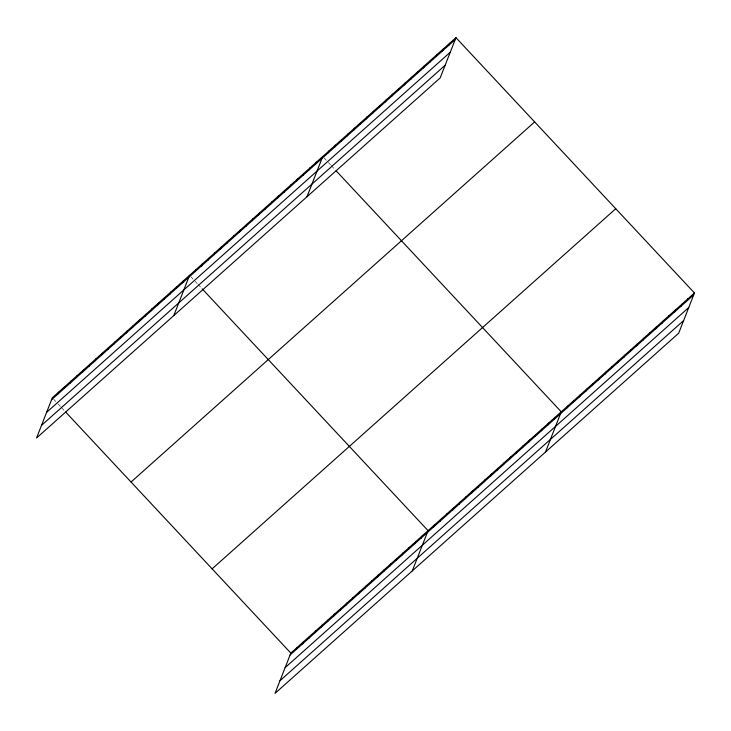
<?xml version="1.0" encoding="UTF-8"?>
<svg xmlns="http://www.w3.org/2000/svg" width="731" height="731" viewBox="0 0 731 731"><rect width="100%" height="100%" fill="white"/><g stroke="black" fill="none" stroke-linecap="round" stroke-linejoin="round"><path stroke-width="0.55" stroke-dasharray="3.65 2.74" d="M324.162 158.006L326.273 160.263M328.374 162.51L330.485 164.767M331.189 165.526L335.401 170.04M190.965 276.839L193.075 279.096M195.177 281.353L197.288 283.61M197.991 284.359L200.806 287.374M53.728 399.281L55.839 401.538M57.95 403.795L60.755 406.801M61.459 407.551L64.977 411.315"/><path stroke-width="1.1" d="M57.804 394.137L58.562 392.209M64.045 388.572L64.803 386.644M70.286 383.007L71.035 381.079M76.517 377.443L77.276 375.515M82.758 371.878L83.517 369.95M88.999 366.313L89.749 364.385M95.231 360.739L95.989 358.811M101.472 355.175L102.23 353.247M107.713 349.61L108.462 347.682M113.945 344.045L114.703 342.117M120.186 338.48L120.944 336.552M126.426 332.916L127.176 330.988M132.658 327.351L133.417 325.423M138.899 321.786L139.658 319.858M145.14 316.221L145.889 314.293M151.372 310.657L152.13 308.729M157.613 305.092L158.371 303.164M163.854 299.527L164.603 297.599M170.085 293.963L170.844 292.034M176.326 288.398L177.085 286.47M182.567 282.824L183.317 280.896M173.786 315.591L189.557 275.331M195.15 271.603L195.899 269.675M201.491 265.947L202.24 264.019M207.832 260.282L208.591 258.354M214.174 254.626L214.932 252.698M220.515 248.969L221.274 247.041M226.857 243.313L227.615 241.385M233.198 237.648L233.957 235.72M239.549 231.992L240.298 230.064M245.89 226.336L246.639 224.408M252.232 220.671L252.99 218.743M258.573 215.015L259.331 213.086M264.914 209.358L265.673 207.43M271.256 203.693L272.014 201.765M277.597 198.037L278.356 196.109M283.948 192.381L284.697 190.453M290.289 186.716L291.039 184.788M296.631 181.06L297.389 179.132M302.972 175.403L303.73 173.475M309.314 169.738L310.072 167.81M315.655 164.082L316.413 162.154M306.983 196.749L322.755 156.498M328.347 152.77L329.096 150.842M334.688 147.105L335.438 145.177M341.03 141.448L341.788 139.52M347.371 135.792L348.13 133.864M353.713 130.127L354.471 128.199M360.054 124.471L360.812 122.543M366.395 118.815L367.154 116.887M372.746 113.15L373.495 111.222M379.087 107.494L379.837 105.566M385.429 101.837L386.187 99.909M391.77 96.172L392.529 94.244M398.112 90.516L398.87 88.588M404.453 84.86L405.212 82.932M410.795 79.204L411.553 77.276M417.145 73.539L417.894 71.611M423.487 67.882L424.236 65.954M429.828 62.226L430.586 60.298M436.169 56.561L436.928 54.633M442.511 50.905L443.269 48.977M448.852 45.249L449.611 43.321M455.952 37.656L440.181 77.915L36.55 438.024L52.321 397.774L455.952 37.656L694.45 292.976L678.679 333.226L275.048 693.344L290.819 653.085L694.45 292.976M296.302 649.448L297.06 647.52M302.543 643.883L303.301 641.955M308.784 638.318L309.533 636.39M315.015 632.754L315.774 630.826M321.256 627.189L322.015 625.261M327.497 621.624L328.246 619.696M333.729 616.059L334.487 614.131M339.97 610.495L340.728 608.567M346.211 604.93L346.96 603.002M352.443 599.365L353.201 597.437M358.683 593.8L359.442 591.872M364.924 588.236L365.674 586.308M371.156 582.671L371.915 580.743M377.397 577.097L378.155 575.169M383.638 571.532L384.387 569.604M389.87 565.968L390.628 564.04M396.111 560.403L396.869 558.475M402.352 554.838L403.101 552.91M408.583 549.273L409.342 547.345M414.824 543.709L415.583 541.781M421.065 538.144L421.814 536.216M412.284 570.902L428.055 530.651L202.204 288.873M433.638 526.923L434.397 524.995M439.989 521.258L440.738 519.33M446.33 515.602L447.08 513.674M452.672 509.946L453.43 508.018M459.013 504.28L459.772 502.352M465.355 498.624L466.113 496.696M471.696 492.968L472.454 491.04M478.037 487.303L478.796 485.375M484.388 481.647L485.137 479.719M490.729 475.991L491.479 474.063M497.071 470.325L497.829 468.397M503.412 464.669L504.171 462.741M509.754 459.013L510.512 457.085M516.095 453.357L516.854 451.429M522.437 447.692L523.195 445.764M528.787 442.036L529.536 440.108M535.129 436.38L535.878 434.452M541.47 430.714L542.228 428.786M547.811 425.058L548.57 423.13M554.153 419.402L554.911 417.474M545.481 452.069L561.253 411.809L336.105 170.789M566.836 408.081L567.594 406.153M573.186 402.425L573.936 400.497M579.528 396.759L580.277 394.831M585.869 391.103L586.627 389.175M592.211 385.447L592.969 383.519M598.552 379.782L599.31 377.854M604.893 374.126L605.652 372.198M611.235 368.47L611.993 366.542M617.585 362.814L618.335 360.886M623.927 357.148L624.676 355.22M630.268 351.492L631.027 349.564M636.61 345.836L637.368 343.908M642.951 340.171L643.709 338.243M649.292 334.515L650.051 332.587M655.634 328.859L656.392 326.931M661.984 323.193L662.734 321.265M668.326 317.537L669.075 315.609M674.667 311.881L675.426 309.953M681.009 306.216L681.767 304.288M687.35 300.56L688.109 298.632M51.572 399.702L455.194 39.584M46.61 412.348L450.241 52.23M41.503 425.378L445.133 65.26M131.032 482.031L534.653 121.913M212.118 568.837L615.749 208.719M290.07 655.013L693.692 294.904M285.108 667.668L688.739 307.55M280 680.698L683.631 320.58M65.68 412.065L290.819 653.085"/></g></svg>
